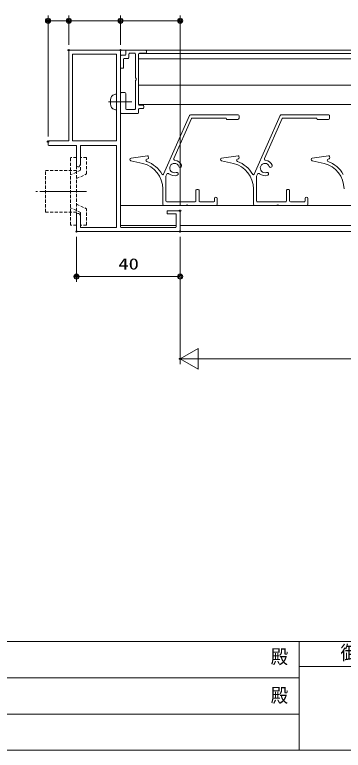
# Model space of a CAD drawing. Units: millimetres on the paper. Extents: x -395 to 395, y -281 to 281.
# Drawn here: x -44.6 to 82.3, y -281 to 2.9 of the extents above; entities that cross this region are included whole.
import ezdxf
from ezdxf.enums import TextEntityAlignment as Align

# ---------------------------------------------------------------- set-up
doc = ezdxf.new("R2010")
doc.units = ezdxf.units.MM
doc.header["$PDMODE"] = 32
doc.header["$PDSIZE"] = 0.5
for name, pattern in [('CHAIN2', [12, 9, -1, 1, -1]), ('DASHED1', [1.8, 1.2, -0.6]), ('LONG_DOUBLE_CHAIN', [21.8, 18, -1, 0.6, -0.6, 0.6, -1])]:
    doc.linetypes.add(name, pattern=pattern)
for name, color, linetype, lineweight in [('0-0__0-6_TITLE_WAKU', 7, 'Continuous', 9), ('0-2_USERZ', 3, 'Continuous', 9), ('0-3_F-1', 7, 'Continuous', 9), ('0-6_0', 7, 'Continuous', 9), ('0-8_YSS_ZEN', 6, 'Continuous', 9), ('0-B_SHAPE', 7, 'Continuous', 9), ('0-C_SUNPOU', 3, 'Continuous', 9), ('0-E_KATAZAI', 7, 'Continuous', 9)]:
    doc.layers.add(name, color=color, linetype=linetype, lineweight=lineweight)
doc.layers.add('0-7_DEFPOINTS', color=1, linetype='Continuous')
doc.layers.add('0-D_YKK_H1901', color=7, linetype='Continuous')
doc.styles.add('ＭＳ ゴシック', font='')
doc.styles.get('ＭＳ ゴシック').set_extended_font_data('MS Gothic')

# ---------------------------------------------------------------- blocks, each defined once
blk = doc.blocks.new('図枠')
at = {"layer": '0-0__0-6_TITLE_WAKU'}
for p, q in [((534.869, 42), (0, 42)), ((460.59, 42), (460.59, 0)), ((530.586, 32.28), (460.59, 32.28)), ((460.59, 28), (191.489, 28)), ((460.59, 14), (191.489, 14))]:
    blk.add_line(p, q, dxfattribs=at)
at = {"layer": '0-3_F-1'}
blk.add_lwpolyline([(790.6, 0), (0, 0), (0, 562), (790.6, 562)], close=True, dxfattribs=at)
at = {"layer": '0-0__0-6_TITLE_WAKU', "style": 'ＭＳ ゴシック', "width": 0.9}
for s, height, p in [('御 承 認 印', 5.459, (476.505, 33.282)), ('殿', 5.462, (449.573, 31.787)), ('殿', 5.462, (449.573, 16.872))]:
    blk.add_text(s, height=height, dxfattribs=at).set_placement(p, align=Align.BOTTOM_LEFT)
blk = doc.blocks.new('ALW1')
at = {"layer": '0-6_0'}
blk.add_line((0, 0), (-1, 0), dxfattribs=at)
blk.add_lwpolyline([(-0.34641, -0.2), (0, 0), (-0.34641, 0.2)], close=True, dxfattribs=at)
blk = doc.blocks.new('S-HANE_AT')
at = {"layer": '0-B_SHAPE'}
for p, q in [((-10, 69.1), (-10, 69.7)), ((-9.7, 70), (-2.3, 70)), ((-7.3, 68.8), (-9.7, 68.8)), ((-7, 49), (-7, 68.5)), ((-5.8, 68.5), (-5.8, 59.348)), ((-3.5, 68.8), (-5.5, 68.8)), ((-3.2, 67.1), (-3.2, 68.5)), ((-2, 69.7), (-2, 68.3)), ((-1.5, 66.8), (-2.9, 66.8)), ((-1.7, 68), (-0.3, 68)), ((-1.2, 63.3), (-1.2, 66.5)), ((0, 67.7), (0, 63.3)), ((-0.3, 63), (-0.9, 63)), ((-5.888, 59.136), (-6.012, 59.012)), ((-6.012, 58.588), (-5.888, 58.464)), ((-5.8, 58.251), (-5.8, 47.4)), ((-2, 47.4), (-2, 53.3)), ((-1.7, 53.6), (-0.3, 53.6)), ((0, 53.3), (0, 45.9)), ((-9, 47.8), (-9, 48.4)), ((-8.7, 48.7), (-7.3, 48.7)), ((-7.3, 47.5), (-8.7, 47.5)), ((-7, 45.9), (-7, 47.2)), ((-0.3, 45.6), (-6.7, 45.6)), ((-5.5, 47.1), (-2.3, 47.1))]:
    blk.add_line(p, q, dxfattribs=at)
for centre, start, end in [((-9.7, 69.7), 90, 180), ((-9.7, 69.1), 180, 270), ((-7.3, 68.5), 0, 90), ((-5.5, 68.5), 90, 180), ((-3.5, 68.5), 0, 90), ((-2.3, 69.7), 0, 90), ((-1.7, 68.3), 180, 270), ((-2.9, 67.1), 180, 270), ((-1.5, 66.5), 0, 90), ((-0.3, 67.7), 0, 90), ((-0.9, 63.3), 180, 270), ((-0.3, 63.3), 270, 0), ((-5.8, 58.8), 135, 225), ((-6.1, 59.348), 315, 0), ((-6.1, 58.251), 0, 45), ((-1.7, 53.3), 90, 180), ((-0.3, 53.3), 0, 90), ((-8.7, 48.4), 90, 180), ((-7.3, 49), 270, 0), ((-8.7, 47.8), 180, 270), ((-7.3, 47.2), 0, 90), ((-6.7, 45.9), 180, 270), ((-5.5, 47.4), 180, 270), ((-2.3, 47.4), 270, 0), ((-0.3, 45.9), 270, 0)]:
    blk.add_arc(centre, 0.3, start, end, dxfattribs=at)
blk = doc.blocks.new('K-12688')
at = {"layer": '0-6_0', "color": 4, "linetype": 'DASHED1'}
for p, q in [((-6.721, 3.9), (-13, 3.9)), ((-13, 3.9), (-13, 1.6)), ((-4.903, 0), (-6.721, 3.9)), ((4.903, 0), (6.721, 3.9)), ((13.003, 3.9), (6.721, 3.9)), ((13.003, 3.9), (13.003, 1.6)), ((-8.187, 1.6), (-13, 1.6)), ((13, 0), (-13, 0)), ((-13, 0), (-13, -2.3)), ((-8.187, 1.6), (-7.44, 0)), ((-8, 0), (-8, -12)), ((-7.44, 0), (-6.368, -2.3)), ((7.44, 0), (6.368, -2.3)), ((8.186, 1.6), (7.44, 0)), ((8, 0), (8, -12)), ((13.003, 1.6), (8.186, 1.6)), ((13, 0), (13, -2.3)), ((-8, -2.3), (-13, -2.3)), ((8, -2.3), (-8, -2.3)), ((13, -2.3), (8, -2.3)), ((8, -12), (-8, -12))]:
    blk.add_line(p, q, dxfattribs=at)
at = {"layer": '0-6_0', "color": 4, "linetype": 'LONG_DOUBLE_CHAIN'}
blk.add_line((0, 3.9), (0, -15.96), dxfattribs=at)
blk = doc.blocks.new('TWAKU_W')
at = {"layer": '0-2_USERZ', "color": 7}
blk.add_line((42.004, 33.2), (42.004, 26.2), dxfattribs=at)
at = {"layer": '0-6_0'}
for p, q in [((25, 1.8), (25, 70)), ((25, 70), (45.004, 70)), ((26.5, 35), (26.5, 68.5)), ((26.5, 68.5), (43.504, 68.5)), ((43.504, 68.5), (43.504, 35)), ((45.004, 70), (45.004, 35)), ((43.504, 35), (26.5, 35)), ((45.004, 35), (52.704, 35)), ((53.004, 34.7), (53.004, 33.5)), ((40.404, 33.2), (26.5, 33.2)), ((26.5, 33.2), (26.5, 1.8)), ((52.704, 33.2), (42.004, 33.2)), ((42.004, 33.2), (42.004, 25.5)), ((7, 8), (2, 8)), ((3.5, 6.8), (3.5, 1.8)), ((7, 6.8), (3.5, 6.8)), ((7, 6.8), (7, 8)), ((42.004, 6.5), (42.004, 0)), ((3.8, 1.5), (24.7, 1.5)), ((26.8, 1.5), (40.404, 1.5))]:
    blk.add_line(p, q, dxfattribs=at)
for points in [[(41.504, 25), (41.034, 25), (40.404, 26.091), (40.404, 33.2)], [(42.004, 0), (2, 0), (2, 8)], [(40.404, 1.5), (40.404, 5.909), (41.034, 7), (41.504, 7)]]:
    blk.add_lwpolyline(points, dxfattribs=at)
for centre, radius, start, end in [((52.704, 34.7), 0.3, 360, 90), ((52.704, 33.5), 0.3, 270, 0), ((41.504, 25.5), 0.5, 270, 0), ((41.504, 6.5), 0.5, 0, 90), ((3.8, 1.8), 0.3, 180, 270), ((24.7, 1.8), 0.3, 270, 0), ((26.8, 1.8), 0.3, 180, 270)]:
    blk.add_arc(centre, radius, start, end, dxfattribs=at)
blk = doc.blocks.new('DOT1')
at = {"layer": '0-6_0'}
blk.add_line((0, 0), (-1, 0), dxfattribs=at)
for radius in [0.5, 0.325]:
    blk.add_circle((0, 0), radius, dxfattribs=at)
blk = doc.blocks.new('A$C20B80DCD')
at = {"layer": '0-6_0', "color": 4}
blk.add_line((0, 3), (0, -3), dxfattribs=at)
at = {"layer": '0-6_0', "color": 1, "linetype": 'CHAIN2'}
blk.add_line((-5.897, 0), (3.4, 0), dxfattribs=at)
at = {"layer": '0-6_0', "color": 4}
for centre, radius, start, end in [((0, 0), 3, 60.84034, 90), ((0.682, 1.223), 1.6, 11.01271, 60.84034), ((-5.6, 0), 8, 348.98729, 11.01271), ((0, 0), 3, 270, 299.15966), ((0.682, -1.223), 1.6, 299.15966, 348.98729)]:
    blk.add_arc(centre, radius, start, end, dxfattribs=at)

msp = doc.modelspace()

# ---------------------------------------------------------------- linework, layer by layer
at = {"layer": '0-2_USERZ'}
for p, q in [((-31.743, -44.06), (-31.743, 2.594)), ((-25.743, 0.594), (-29.743, 0.594)), ((-23.743, -8.76), (-23.743, 2.594)), ((-23.743, -8.76), (-23.743, 2.594)), ((-5.739, 0.594), (-21.743, 0.594)), ((-3.739, -8.76), (-3.739, 2.594)), ((-3.739, -8.76), (-3.739, 2.594)), ((-1.739, 0.594), (17.261, 0.594)), ((19.261, -70.76), (19.261, 2.594)), ((-3.739, -10.76), (253.263, -10.76)), ((3.261, -14.061), (246.263, -14.061)), ((3.337, -12.061), (246.263, -12.061)), ((3.261, -24.33), (246.263, -24.33)), ((246.263, -31.76), (3.261, -31.76)), ((-3.739, -70.76), (253.263, -70.76)), ((-3.739, -78.46), (17.761, -78.46)), ((19.261, -78.46), (230.263, -78.46)), ((19.261, -80.76), (230.263, -80.76))]:
    msp.add_line(p, q, dxfattribs=at)
at = {"layer": '0-7_DEFPOINTS'}
for p in [(-31.743, 0.594), (-23.743, 0.594), (19.261, 0.594), (-23.743, -10.76), (-3.739, -10.76), (-31.743, -46.06), (19.261, -72.76), (-20.743, -80.76), (19.261, -80.76), (19.261, -80.76), (-20.743, -98.158), (19.261, -129.916)]:
    msp.add_point(p, dxfattribs=at)
at = {"layer": '0-8_YSS_ZEN'}
for p, q in [((19.261, -82.76), (19.261, -131.916)), ((210.263, -129.916), (39.261, -129.916))]:
    msp.add_line(p, q, dxfattribs=at)
at = {"layer": '0-B_SHAPE'}
for p, q in [((12.832, -58.674), (22.954, -35.938)), ((23.228, -35.76), (41.733, -35.76)), ((42.033, -36.06), (42.033, -37.06)), ((47.832, -58.674), (57.954, -35.938)), ((58.228, -35.76), (76.733, -35.76)), ((77.033, -36.06), (77.033, -37.06)), ((23.733, -37.138), (16.863, -52.569)), ((36.833, -36.96), (24.007, -36.96)), ((41.533, -37.56), (37.433, -37.56)), ((58.733, -37.138), (51.863, -52.569)), ((71.833, -36.96), (59.007, -36.96)), ((76.533, -37.56), (72.433, -37.56)), ((4.874, -54.541), (0.276, -53.459)), ((0.317, -52.478), (6.636, -51.541)), ((6.812, -52.728), (6.485, -52.777)), ((6.977, -51.794), (7.065, -52.387)), ((39.874, -54.541), (35.276, -53.459)), ((35.317, -52.478), (41.636, -51.541)), ((41.812, -52.728), (41.485, -52.777)), ((41.977, -51.794), (42.065, -52.387)), ((74.874, -54.541), (70.276, -53.459)), ((70.317, -52.478), (76.636, -51.541)), ((76.812, -52.728), (76.485, -52.777)), ((76.977, -51.794), (77.065, -52.387)), ((13.783, -59.55), (13.783, -68.96)), ((14.176, -58.604), (13.809, -59.428)), ((48.783, -59.55), (48.783, -68.96)), ((49.176, -58.604), (48.809, -59.428)), ((12.583, -70.26), (12.583, -64.275)), ((25.383, -68.96), (25.383, -64.86)), ((25.683, -64.56), (26.283, -64.56)), ((26.583, -64.86), (26.583, -68.96)), ((47.583, -70.26), (47.583, -64.275)), ((60.383, -68.96), (60.383, -64.86)), ((60.683, -64.56), (61.283, -64.56)), ((61.583, -64.86), (61.583, -68.96)), ((32.583, -68.96), (32.583, -67.96)), ((33.583, -67.96), (33.583, -70.26)), ((67.583, -68.96), (67.583, -67.96)), ((68.583, -67.96), (68.583, -70.26)), ((21.435, -70.76), (13.083, -70.76)), ((14.083, -69.26), (25.083, -69.26)), ((21.771, -70.548), (21.647, -70.673)), ((22.32, -70.673), (22.195, -70.548)), ((33.083, -70.76), (22.532, -70.76)), ((26.883, -69.26), (32.283, -69.26)), ((56.435, -70.76), (48.083, -70.76)), ((49.083, -69.26), (60.083, -69.26)), ((56.771, -70.548), (56.647, -70.673)), ((57.32, -70.673), (57.195, -70.548)), ((68.083, -70.76), (57.532, -70.76)), ((61.883, -69.26), (67.283, -69.26))]:
    msp.add_line(p, q, dxfattribs=at)
for centre, radius, start, end in [((23.228, -36.06), 0.3, 90, 156), ((41.733, -36.06), 0.3, 0, 90), ((58.228, -36.06), 0.3, 90, 156), ((76.733, -36.06), 0.3, 0, 90), ((24.007, -37.26), 0.3, 90, 156), ((36.833, -37.26), 0.3, 0, 90), ((37.433, -37.26), 0.3, 180, 270), ((41.533, -37.06), 0.5, 270, 0), ((59.007, -37.26), 0.3, 90, 156), ((71.833, -37.26), 0.3, 0, 90), ((72.433, -37.26), 0.3, 180, 270), ((76.533, -37.06), 0.5, 270, 0), ((0.39, -52.972), 0.5, 98.43, 256.7547), ((6.558, -53.271), 0.5, 98.43, 250.14025), ((2.583, -64.275), 11.2, 29.84945, 70.14025), ((6.68, -51.838), 0.3, 8.43, 98.43), ((6.768, -52.431), 0.3, 278.43, 8.43), ((17.32, -52.772), 0.5, 156, 265.30049), ((17.033, -56.26), 3, 20.47751, 85.30049), ((35.39, -52.972), 0.5, 98.43, 256.7547), ((41.558, -53.271), 0.5, 98.43, 250.14025), ((37.583, -64.275), 11.2, 29.84945, 70.14025), ((41.68, -51.838), 0.3, 8.43, 98.43), ((41.768, -52.431), 0.3, 278.43, 8.43), ((52.32, -52.772), 0.5, 156, 265.30049), ((52.033, -56.26), 3, 20.47751, 85.30049), ((70.39, -52.972), 0.5, 98.43, 256.7547), ((76.558, -53.271), 0.5, 98.43, 250.14025), ((72.583, -64.275), 11.2, 29.84945, 70.14025), ((76.68, -51.838), 0.3, 8.43, 98.43), ((76.768, -52.431), 0.3, 278.43, 8.43), ((2.583, -64.275), 10, 0, 76.7547), ((17.033, -56.26), 1.8, 20.47751, 291.52249), ((19.282, -55.421), 0.6, 200.47751, 20.47751), ((37.583, -64.275), 10, 0, 76.7547), ((52.033, -56.26), 1.8, 20.47751, 291.52249), ((54.282, -55.421), 0.6, 200.47751, 20.47751), ((72.583, -64.275), 10, 0, 76.7547), ((12.558, -58.552), 0.3, 209.84945, 336), ((14.083, -59.55), 0.3, 156, 180), ((14.633, -58.808), 0.5, 46.69951, 156), ((17.033, -56.26), 3, 226.69951, 291.52249), ((17.914, -58.493), 0.6, 291.52249, 111.52249), ((47.558, -58.552), 0.3, 209.84945, 336), ((49.083, -59.55), 0.3, 156, 180), ((49.633, -58.808), 0.5, 46.69951, 156), ((52.033, -56.26), 3, 226.69951, 291.52249), ((52.914, -58.493), 0.6, 291.52249, 111.52249), ((25.683, -64.86), 0.3, 90, 180), ((26.283, -64.86), 0.3, 0, 90), ((60.683, -64.86), 0.3, 90, 180), ((61.283, -64.86), 0.3, 0, 90), ((33.083, -67.96), 0.5, 0, 180), ((68.083, -67.96), 0.5, 0, 180), ((13.083, -70.26), 0.5, 180, 270), ((14.083, -68.96), 0.3, 180, 270), ((21.435, -70.46), 0.3, 270, 315), ((21.983, -70.76), 0.3, 45, 135), ((22.532, -70.46), 0.3, 225, 270), ((25.083, -68.96), 0.3, 270, 0), ((26.883, -68.96), 0.3, 180, 270), ((32.283, -68.96), 0.3, 270, 0), ((33.083, -70.26), 0.5, 270, 0), ((48.083, -70.26), 0.5, 180, 270), ((49.083, -68.96), 0.3, 180, 270), ((56.435, -70.46), 0.3, 270, 315), ((56.983, -70.76), 0.3, 45, 135), ((57.532, -70.46), 0.3, 225, 270), ((60.083, -68.96), 0.3, 270, 0), ((61.883, -68.96), 0.3, 180, 270), ((67.283, -68.96), 0.3, 270, 0), ((68.083, -70.26), 0.5, 270, 0)]:
    msp.add_arc(centre, radius, start, end, dxfattribs=at)
at = {"layer": '0-C_SUNPOU'}
for p, q in [((-20.743, -82.76), (-20.743, -100.158)), ((19.261, -82.76), (19.261, -100.158)), ((17.261, -98.158), (-18.743, -98.158))]:
    msp.add_line(p, q, dxfattribs=at)

# ---------------------------------------------------------------- block references
at = {"layer": '0-2_USERZ'}
msp.add_blockref('図枠', (-395.3, -281), dxfattribs=at)
at = {"layer": '0-2_USERZ', "xscale": 2, "yscale": 2, "rotation": 180}
for p in [(-31.743, 0.594), (-23.743, 0.594), (-3.739, 0.594)]:
    msp.add_blockref('DOT1', p, dxfattribs=at)
at = {"layer": '0-2_USERZ', "xscale": 2, "yscale": 2}
for p in [(-23.743, 0.594), (-3.739, 0.594), (19.261, 0.594)]:
    msp.add_blockref('DOT1', p, dxfattribs=at)
at = {"layer": '0-2_USERZ', "xscale": -1}
for name, p in [('TWAKU_W', (21.261, -80.76)), ('A$C20B80DCD', (-5.239, -30.76))]:
    msp.add_blockref(name, p, dxfattribs=at)
at = {"layer": '0-8_YSS_ZEN', "xscale": 20, "yscale": 20, "rotation": 180}
msp.add_blockref('ALW1', (19.261, -129.916), dxfattribs=at)
at = {"layer": '0-C_SUNPOU', "xscale": 2, "yscale": 2, "rotation": 180}
msp.add_blockref('DOT1', (-20.743, -98.158), dxfattribs=at)
at = {"layer": '0-C_SUNPOU', "xscale": 2, "yscale": 2}
msp.add_blockref('DOT1', (19.261, -98.158), dxfattribs=at)
at = {"layer": '0-D_YKK_H1901', "rotation": 270}
msp.add_blockref('K-12688', (-20.743, -65.26), dxfattribs=at)
at = {"layer": '0-E_KATAZAI', "xscale": -1}
msp.add_blockref('S-HANE_AT', (-3.739, -80.76), dxfattribs=at)

# ---------------------------------------------------------------- texts
at = {"layer": '0-C_SUNPOU', "style": 'ＭＳ ゴシック', "width": 1.35}
msp.add_text('40', height=4.333, dxfattribs=at).set_placement((-4.598, -96.741), align=Align.BOTTOM_LEFT)

doc.saveas('drawing.dxf')
